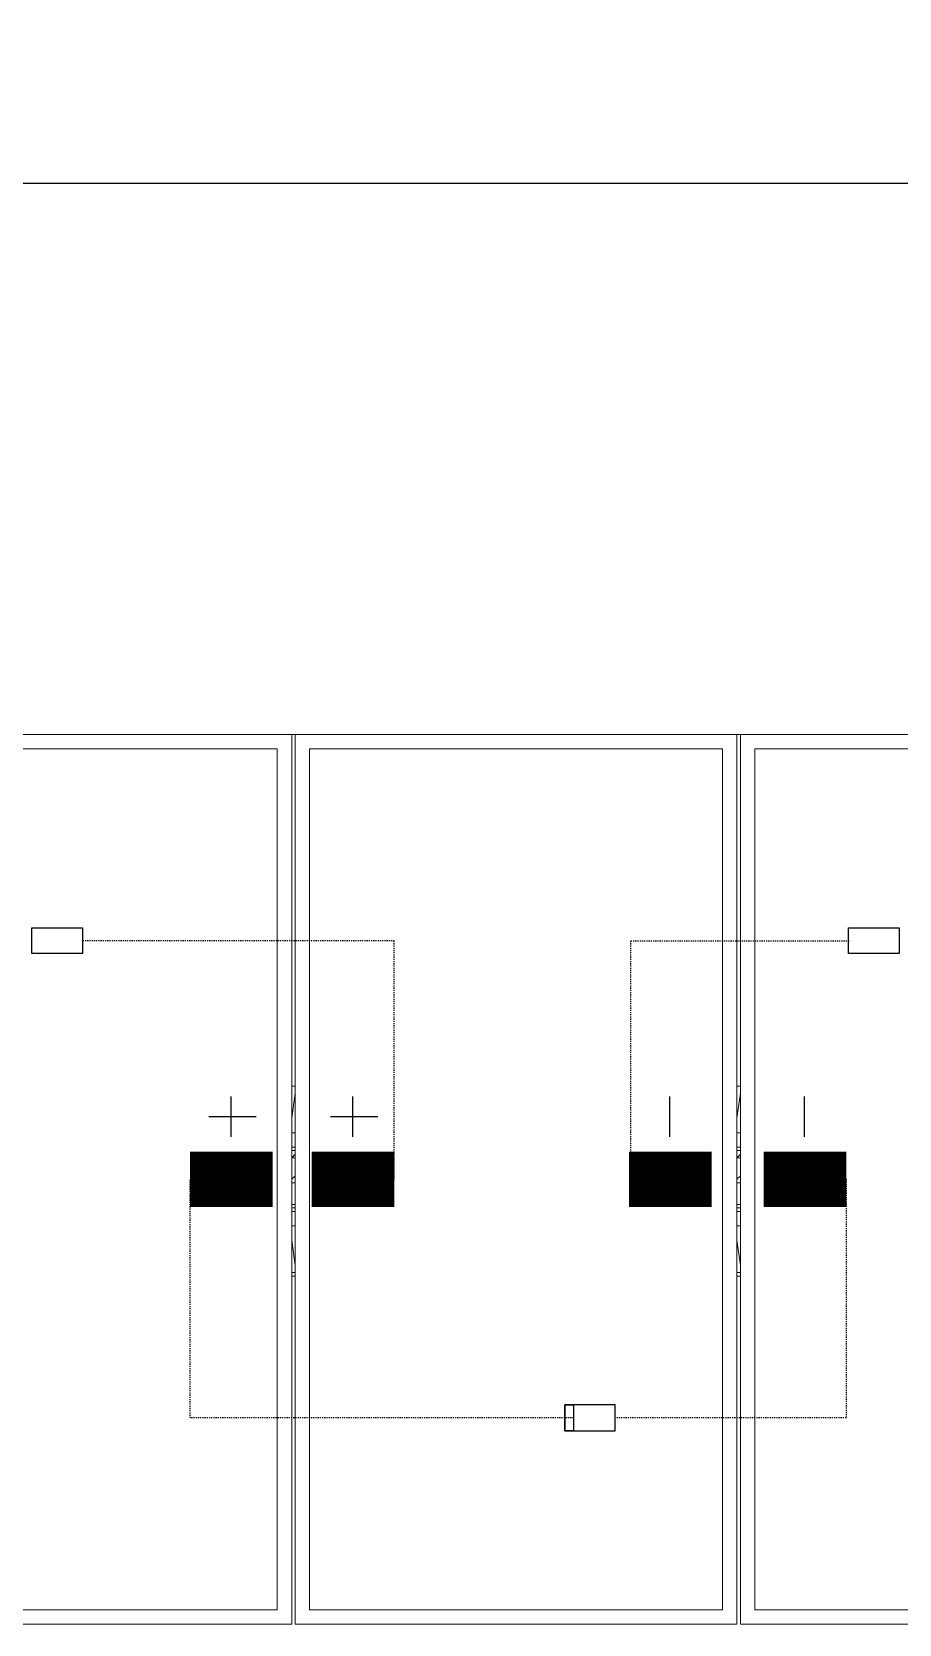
# Model space of a CAD drawing. Header units: feet. Extents: x -13743 to 68376, y -48 to 67763.
# Drawn here: x 3169.2 to 3247.5, y 4933.2 to 5076.9 of the extents above; entities that cross this region are included whole.
import ezdxf

# ---------------------------------------------------------------- set-up
doc = ezdxf.new("R2010")
doc.units = ezdxf.units.FT
doc.header["$MEASUREMENT"] = 0
doc.linetypes.add('HIDDEN', pattern=[0.375, 0.25, -0.125])
for name, color, linetype in [('E-HARN-COMP', 8, 'Continuous'), ('E-TRNK-CABL-NEG', 6, 'HIDDEN'), ('E-TRUNK-CABLE-POS', 6, 'HIDDEN'), ('G-ANNO-TEXT', 1, 'Continuous'), ('Polarity-Text', 7, 'Continuous')]:
    doc.layers.add(name, color=color, linetype=linetype)

# ---------------------------------------------------------------- blocks, each defined once
blk = doc.blocks.new('A$C47dfd34d')
at = {"lineweight": 5}
for points in [[(5.98142, 0.41332), (4.12817, 0.41332)], [(5.56977, 0.23499), (5.57144, 0.24666), (5.57144, 0.24332)], [(5.77643, 0.24666), (5.77643, 0.24332)], [(5.7781, 0.24666), (5.77643, 0.23499)], [(5.56977, 0.22832), (5.57144, 0.22832)], [(5.77643, 0.22832), (5.7781, 0.22832)], [(5.57144, 0.22166), (5.56977, 0.22166)], [(5.56977, 0.21999), (5.57144, 0.21999)], [(5.57144, 0.21666), (5.56977, 0.21666), (5.57144, 0.21832)], [(5.7781, 0.22166), (5.77643, 0.22166)], [(5.77643, 0.21999), (5.7781, 0.21999)], [(5.7781, 0.21666), (5.77643, 0.21666), (5.7781, 0.21832)], [(5.56977, 0.20666), (5.57144, 0.20832)], [(5.77643, 0.20666), (5.7781, 0.20832)], [(5.57144, 0.20499), (5.56977, 0.20499)], [(5.7781, 0.20499), (5.77643, 0.20499)], [(5.56977, 0.19499), (5.57144, 0.19499)], [(5.57144, 0.19333), (5.56977, 0.19333)], [(5.77643, 0.19499), (5.7781, 0.19499)], [(5.7781, 0.19333), (5.77643, 0.19333)], [(5.56977, 0.19166), (5.57144, 0.19166)], [(5.57144, 0.18499), (5.56977, 0.18499)], [(5.77643, 0.19166), (5.7781, 0.19166)], [(5.7781, 0.18499), (5.77643, 0.18499)], [(5.56977, 0.17833), (5.57144, 0.16666)], [(5.77643, 0.17833), (5.7781, 0.16666)], [(5.56977, 0.16333), (5.57144, 0.16333)], [(5.57144, 0.16833), (5.57144, 0.16499)], [(5.57144, 0.16499), (5.57144, 0.16499)], [(5.77643, 0.16833), (5.77643, 0.16499)], [(5.77643, 0.16499), (5.77643, 0.16499)], [(5.77643, 0.16333), (5.7781, 0.16333)], [(5.56977, 0.16166), (5.57144, 0.16166)], [(5.77643, 0.16166), (5.7781, 0.16166)]]:
    blk.add_lwpolyline(points, dxfattribs=at)
for points in [[(5.36478, 0.41332), (5.36478, 0), (5.56977, 0), (5.56977, 0.41332)], [(5.77643, 0.41332), (5.57144, 0.41332), (5.57144, 0), (5.77643, 0)], [(5.7781, 0), (5.7781, 0.41332), (5.98142, 0.41332), (5.98142, 0)], [(5.56311, 0.40665), (5.56311, 0.00667), (5.37145, 0.00667), (5.37145, 0.40665)], [(5.57811, 0.00667), (5.76977, 0.00667), (5.76977, 0.40665), (5.57811, 0.40665)], [(5.78476, 0.00667), (5.78476, 0.40665), (5.97476, 0.40665), (5.97476, 0.00667)], [(5.57144, 0.24999), (5.56977, 0.24999)], [(5.7781, 0.24999), (5.77643, 0.24999)]]:
    blk.add_lwpolyline(points, close=True, dxfattribs=at)

msp = doc.modelspace()

# ---------------------------------------------------------------- linework, layer by layer
at = {"layer": 'E-HARN-COMP'}
for points in [[(3173.81, 4996.02), (3173.81, 4993.69), (3169.25, 4993.69), (3169.25, 4996.02)], [(3247.5, 4996.02), (3247.5, 4993.69), (3242.93, 4993.69), (3242.93, 4996.02)], [(3217.32, 4950.62), (3217.32, 4952.95), (3218.13, 4952.95), (3218.13, 4950.62)], [(3221.88, 4950.62), (3221.88, 4952.95), (3217.32, 4952.95), (3217.32, 4950.62)]]:
    msp.add_lwpolyline(points, close=True, dxfattribs=at)
at = {"layer": 'E-HARN-COMP', "const_width": 5}
for points in [[(3183.52, 4973.32), (3190.97, 4973.32)], [(3201.95, 4973.32), (3194.49, 4973.32)], [(3223.13, 4973.32), (3230.59, 4973.32)], [(3242.72, 4973.32), (3235.27, 4973.32)]]:
    msp.add_lwpolyline(points, dxfattribs=at)
at = {"layer": 'E-TRNK-CABL-NEG', "ltscale": 0.1}
for points in [[(3223.29, 4973.32), (3223.29, 4994.85), (3243.09, 4994.85)], [(3242.72, 4973.32), (3242.72, 4951.78), (3221.88, 4951.78)]]:
    msp.add_lwpolyline(points, dxfattribs=at)
at = {"layer": 'E-TRUNK-CABLE-POS', "ltscale": 0.1}
for points in [[(3201.95, 4973.32), (3201.95, 4994.85), (3173.82, 4994.85)], [(3218.13, 4951.78), (3183.52, 4951.78), (3183.52, 4973.32)]]:
    msp.add_lwpolyline(points, dxfattribs=at)
at = {"layer": 'G-ANNO-TEXT', "flags": 128}
msp.add_lwpolyline([(2290.12, 5049.61, -0.298343), (2308.62, 5063.25), (2800.77, 5063.25, 0.298343), (2819.28, 5076.9, 0.298343), (2837.79, 5063.25), (3369.92, 5063.25, -0.298343), (3388.43, 5049.61)], format="xyb", dxfattribs=at)
at = {"layer": 'Polarity-Text'}
for p, q in [((3187.21, 4980.78), (3187.21, 4977.16)), ((3198.18, 4980.78), (3198.18, 4977.16)), ((3226.78, 4980.78), (3226.78, 4977.16)), ((3238.92, 4980.78), (3238.92, 4977.16)), ((3189.49, 4978.97), (3185.21, 4978.97)), ((3200.46, 4978.97), (3196.18, 4978.97))]:
    msp.add_line(p, q, dxfattribs=at)

# ---------------------------------------------------------------- block references
at = {"xscale": 194.318304, "yscale": 194.318304, "zscale": 194.318304}
msp.add_blockref('A$C47dfd34d', (2110.38, 4933.16), dxfattribs=at)

doc.saveas('drawing.dxf')
